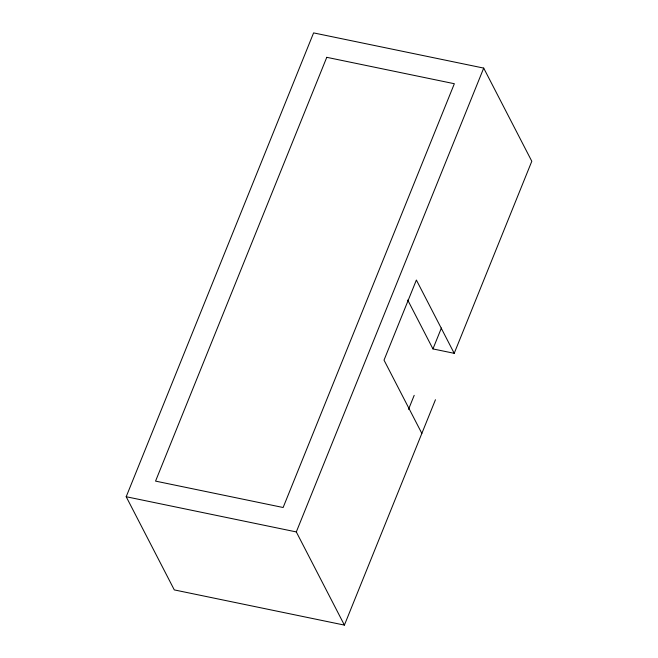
<?xml version="1.0" encoding="UTF-8"?>
<svg xmlns="http://www.w3.org/2000/svg" width="658" height="658" viewBox="0 0 658 658"><rect width="100%" height="100%" fill="white"/><g stroke="black" fill="none" stroke-linecap="round" stroke-linejoin="round"><path stroke-width="0.99" d="M435.456 399.735L344.405 625.1L174.296 589.905L126.196 496.732L313.595 32.9L483.704 68.095L531.804 161.268L454.209 353.313L432.948 348.921L407.73 300.064M344.405 625.1L296.306 531.927L483.704 68.095M408.528 409.366L414.195 395.335M432.948 348.921L441.395 328.005M126.196 496.732L296.306 531.927M454.209 353.313L416.382 280.037L384.017 360.132L421.852 433.416M326.771 57.32L155.551 481.113L283.129 507.507L454.349 83.722L326.771 57.32"/></g></svg>
